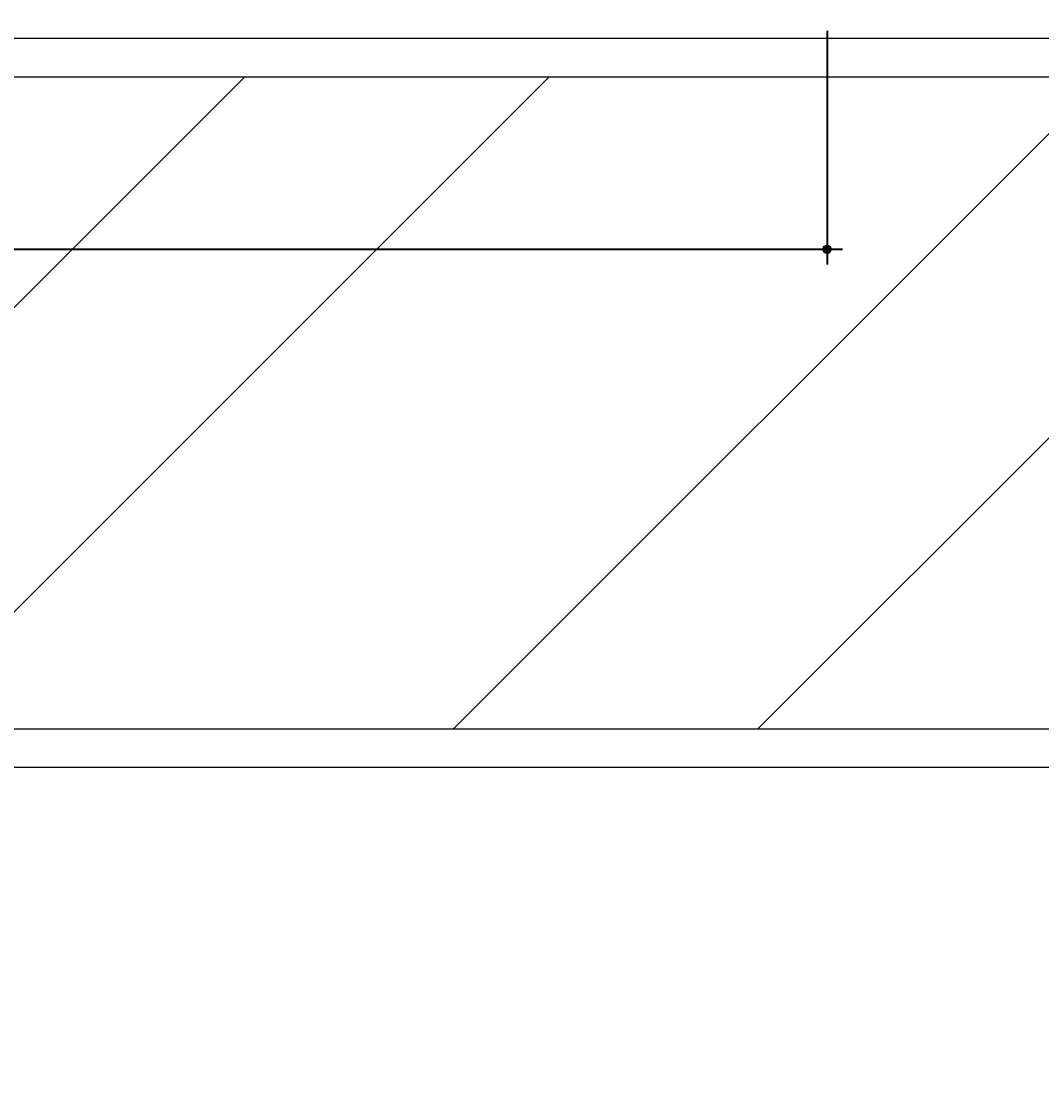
# Model space of a CAD drawing. Header units: millimetres. Extents: x 4003075 to 5615882, y 1445368 to 2591247.
# Drawn here: x 5385700 to 5388359, y 2442003 to 2444812 of the extents above; entities that cross this region are included whole.
import ezdxf

# ---------------------------------------------------------------- set-up
doc = ezdxf.new("R2010")
doc.units = ezdxf.units.MM
doc.layers.add('XR-평면도$0$A-DIM', color=9, linetype='Continuous')
doc.layers.add('XR-평면도$0$A-ELEV-LIN3', color=9, linetype='Continuous', lineweight=18)
doc.styles.add('XR-평면도$0$GHS', font='romans', dxfattribs={"bigfont": 'ngsw.shx'})
doc.dimstyles.new('XR-평면도$0$지누40', dxfattribs={"dimscale": 40, "dimtxt": 1.5, "dimasz": 0.5, "dimexe": 1, "dimexo": 2, "dimgap": 1, "dimtad": 1, "dimdec": 0, "dimzin": 0, "dimdsep": 46, "dimtxsty": 'XR-평면도$0$GHS', "dimblk1": 'XR-평면도$0$DIMDOT', "dimblk2": 'XR-평면도$0$DIMDOT', "dimsah": 1, "dimcen": 3, "dimdle": 2, "dimclrd": 7, "dimclre": 7, "dimclrt": 3, "dimadec": 0, "dimazin": 0, "dimtfac": 1, "dimtdec": 0, "dimtix": 1, "dimtmove": 2, "dimatfit": 3, "dimldrblk": 'XR-평면도$0$DIMDOT', "dimfxl": 1, "dimtolj": 1, "dimtzin": 0, "dimarcsym": 0})
pattern_1 = [(45, (5195882, 1106247), (-1122.532, 1122.532), []), (45, (5195882, 1107040.7), (-1122.532, 1122.532), [])]

# ---------------------------------------------------------------- blocks, each defined once
blk = doc.blocks.new('XR-평면도$0$DIMDOT')
at = {"linetype": 'Continuous'}
blk.add_line((-2, 0), (2, 0), dxfattribs=at)
for radius in [0.5, 0.25]:
    blk.add_circle((0, 0), radius, dxfattribs=at)
blk = doc.blocks.new('*D653')
at = {"layer": 'XR-평면도$0$A-DIM', "color": 7, "lineweight": -2, "transparency": 16777216}
for p, q in [((5378350, 2444787.6), (5378350, 2444178.3)), ((5387800, 2444787.6), (5387800, 2444178.3)), ((5378370, 2444218.3), (5387780, 2444218.3))]:
    blk.add_line(p, q, dxfattribs=at)
at = {"layer": 'XR-평면도$0$A-DIM', "color": 7, "lineweight": -2, "transparency": 16777216, "xscale": 20, "yscale": 20, "zscale": 20, "rotation": 180}
blk.add_blockref('XR-평면도$0$DIMDOT', (5378350, 2444218.3), dxfattribs=at)
at = {"layer": 'XR-평면도$0$A-DIM', "color": 7, "lineweight": -2, "transparency": 16777216, "xscale": 20, "yscale": 20, "zscale": 20}
blk.add_blockref('XR-평면도$0$DIMDOT', (5387800, 2444218.3), dxfattribs=at)
at = {"layer": 'XR-평면도$0$A-DIM', "color": 3, "transparency": 16777216, "insert": (5383075, 2444288.3), "char_height": 60, "attachment_point": 5, "style": 'XR-평면도$0$GHS'}
blk.add_mtext('\\A1;9450', dxfattribs=at)
blk = doc.blocks.new('*D655')
at = {"layer": 'XR-평면도$0$A-DIM', "color": 7, "lineweight": -2, "transparency": 16777216}
for p, q in [((5378350, 2444787.6), (5378350, 2444178.3)), ((5387800, 2444787.6), (5387800, 2444178.3)), ((5378370, 2444218.3), (5387780, 2444218.3))]:
    blk.add_line(p, q, dxfattribs=at)
at = {"layer": 'XR-평면도$0$A-DIM', "color": 7, "lineweight": -2, "transparency": 16777216, "xscale": 20, "yscale": 20, "zscale": 20, "rotation": 180}
blk.add_blockref('XR-평면도$0$DIMDOT', (5378350, 2444218.3), dxfattribs=at)
at = {"layer": 'XR-평면도$0$A-DIM', "color": 7, "lineweight": -2, "transparency": 16777216, "xscale": 20, "yscale": 20, "zscale": 20}
blk.add_blockref('XR-평면도$0$DIMDOT', (5387800, 2444218.3), dxfattribs=at)
at = {"layer": 'XR-평면도$0$A-DIM', "color": 3, "transparency": 16777216, "insert": (5383075, 2444288.3), "char_height": 60, "attachment_point": 5, "style": 'XR-평면도$0$GHS'}
blk.add_mtext('\\A1;9450', dxfattribs=at)
blk = doc.blocks.new('*D657')
at = {"layer": 'XR-평면도$0$A-DIM', "color": 7, "lineweight": -2, "transparency": 16777216}
for p, q in [((5378350, 2444787.6), (5378350, 2444178.3)), ((5387800, 2444787.6), (5387800, 2444178.3)), ((5378370, 2444218.3), (5387780, 2444218.3))]:
    blk.add_line(p, q, dxfattribs=at)
at = {"layer": 'XR-평면도$0$A-DIM', "color": 7, "lineweight": -2, "transparency": 16777216, "xscale": 20, "yscale": 20, "zscale": 20, "rotation": 180}
blk.add_blockref('XR-평면도$0$DIMDOT', (5378350, 2444218.3), dxfattribs=at)
at = {"layer": 'XR-평면도$0$A-DIM', "color": 7, "lineweight": -2, "transparency": 16777216, "xscale": 20, "yscale": 20, "zscale": 20}
blk.add_blockref('XR-평면도$0$DIMDOT', (5387800, 2444218.3), dxfattribs=at)
at = {"layer": 'XR-평면도$0$A-DIM', "color": 3, "transparency": 16777216, "insert": (5383075, 2444288.3), "char_height": 60, "attachment_point": 5, "style": 'XR-평면도$0$GHS'}
blk.add_mtext('\\A1;9450', dxfattribs=at)

msp = doc.modelspace()

# ---------------------------------------------------------------- hatches: boundary and pattern name
at = {"layer": 'XR-평면도$0$A-ELEV-LIN3'}
h = msp.add_hatch(dxfattribs=at)
h.set_pattern_fill('STEEL', color=256, scale=500)
h.set_pattern_definition([(45, (5195882, 1106247), (-1122.532, 1122.532), []), (45, (5195882, 1107040.7), (-1122.532, 1122.532), [])])
h.paths.add_polyline_path([(5322875, 2431767.6), (5322875, 2430067.6), (5456375, 2430067.6), (5456375, 2431767.6)])
h.paths.add_polyline_path([(5364775, 2444667.6), (5364775, 2442967.6), (5498275, 2442967.6), (5498275, 2444667.6)])
h = msp.add_hatch(dxfattribs=at)
h.set_pattern_fill('STEEL', color=256, scale=500)
h.set_pattern_definition(pattern_1)
h.paths.add_polyline_path([(5322875, 2431767.6), (5322875, 2430067.6), (5456375, 2430067.6), (5456375, 2431767.6)])
h.paths.add_polyline_path([(5364775, 2444667.6), (5364775, 2442967.6), (5498275, 2442967.6), (5498275, 2444667.6)])
h = msp.add_hatch(dxfattribs=at)
h.set_pattern_fill('STEEL', color=256, scale=500)
h.set_pattern_definition(pattern_1)
h.paths.add_polyline_path([(5322875, 2431767.6), (5322875, 2430067.6), (5456375, 2430067.6), (5456375, 2431767.6)])
h.paths.add_polyline_path([(5364775, 2444667.6), (5364775, 2442967.6), (5498275, 2442967.6), (5498275, 2444667.6)])

# ---------------------------------------------------------------- linework, layer by layer
for points in [[(5498375, 2442867.6), (5498375, 2444767.6), (5364675, 2444767.6), (5364675, 2442867.6)], [(5498375.1, 2442867.6), (5498375.1, 2444767.6), (5364675, 2444767.6), (5364675, 2442867.6)], [(5498375.1, 2442867.6), (5498375.1, 2444767.6), (5364675, 2444767.6), (5364675, 2442867.6)], [(5498275, 2442967.6), (5498275, 2444667.6), (5364775, 2444667.6), (5364775, 2442967.6)], [(5498275, 2442967.6), (5498275, 2444667.6), (5364775, 2444667.6), (5364775, 2442967.6)], [(5498275, 2442967.6), (5498275, 2444667.6), (5364775, 2444667.6), (5364775, 2442967.6)]]:
    msp.add_lwpolyline(points, close=True, dxfattribs=at)

# ---------------------------------------------------------------- dimensions: what is measured, and where the dimension line sits
at = {"layer": 'XR-평면도$0$A-DIM'}
for picture in ['*D653', '*D655', '*D657']:
    dim = msp.add_linear_dim(base=(5387800, 2444218.3), p1=(5378350, 2444867.6, 0), p2=(5387800, 2444867.6, 0), dimstyle='XR-평면도$0$지누40', dxfattribs=at)
    dim.commit()
    dim.dimension.update_dxf_attribs({"geometry": picture, "text_midpoint": (5383075, 2444288.3)})

doc.saveas('drawing.dxf')
